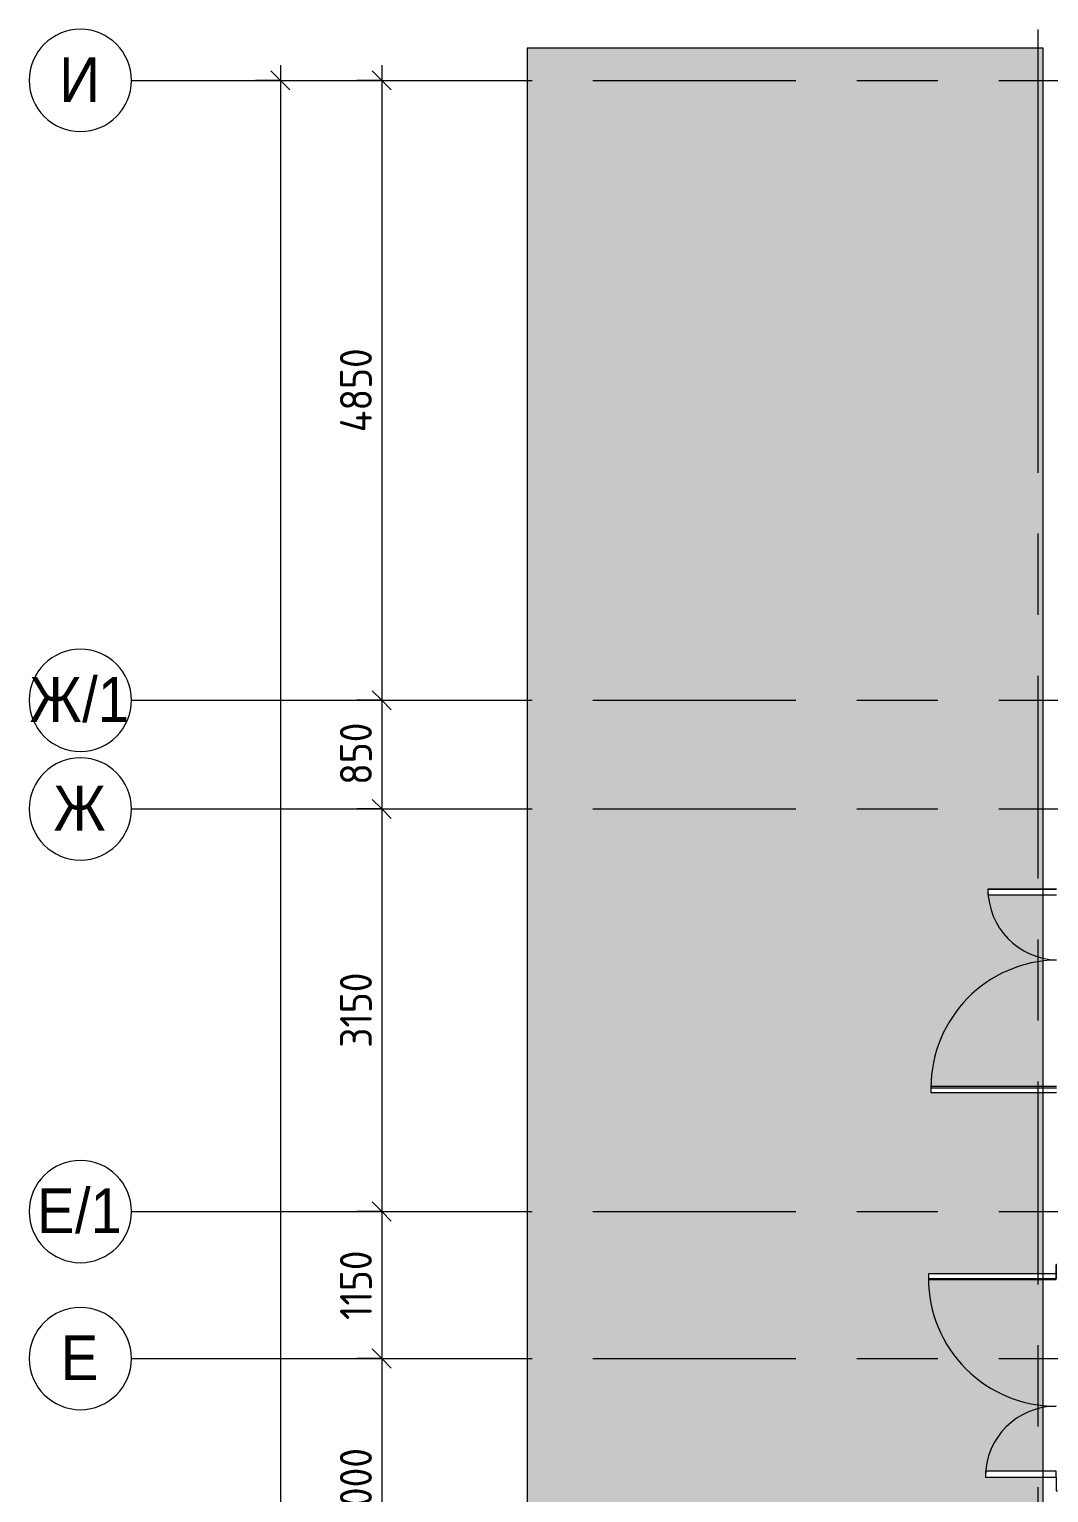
# Model space of a CAD drawing. Header units: millimetres. Extents: x -4185 to 186529, y -8553 to 29097.
# Drawn here: x -4185 to 3793, y 15950 to 27400 of the extents above; entities that cross this region are included whole.
import ezdxf

# ---------------------------------------------------------------- set-up
doc = ezdxf.new("R2010")
doc.units = ezdxf.units.MM
doc.linetypes.add('Осевая', pattern=[3175, 635, -476.25, 1587.5, -476.25])
for name, color, linetype, lineweight in [('A-ANNO-DIMS', 7, 'Continuous', 9), ('A-ANNO-DIMS-100', 7, 'Continuous', 9), ('A-DETL', 7, 'Continuous', 9), ('A-DETL-GENF', 7, 'Continuous', 9), ('A-DOOR', 7, 'Continuous', 9), ('A-DOOR-1', 7, 'Continuous', 13), ('Оси', 7, 'Continuous', 9), ('Оси-1', 7, 'Continuous', 20), ('Оси-2', 7, 'Осевая', 9)]:
    doc.layers.add(name, color=color, linetype=linetype, lineweight=lineweight)
doc.layers.add('A-DETL-GENF-2', color=7, linetype='Continuous', lineweight=9, true_color=0xeeeeee)
doc.styles.add('Arial', font='arial.ttf', dxfattribs={"width": 0.9, "height": 350})
doc.styles.add('ISOCPEUR', font='isocpeur.ttf', dxfattribs={"width": 0.9, "height": 250})
doc.dimstyles.new('ISO-2_5_0_9К_БОЛЬШОЙ', dxfattribs={"dimscale": 304.8, "dimtxt": 248.995294, "dimasz": 0.492126, "dimexe": 0.393701, "dimexo": 0.984252, "dimgap": 0, "dimtad": 1, "dimdec": 0, "dimrnd": 10, "dimzin": 0, "dimdsep": 46, "dimtxsty": 'ISOCPEUR', "dimblk1": 'OBLIQUE', "dimblk2": 'OBLIQUE', "dimsah": 1, "dimcen": 0.09, "dimdle": 0.393701, "dimazin": 0, "dimtfac": 1, "dimtdec": 4, "dimtix": 1, "dimtmove": 0, "dimatfit": 3, "dimfxl": 1, "dimtvp": 1, "dimtolj": 1, "dimtzin": 0, "dimarcsym": 2})
doc.dimstyles.new('ISO-2_5_0_9К_БОЛЬШОЙ_1', dxfattribs={"dimscale": 304.8, "dimtxt": 248.995294, "dimasz": 0.492126, "dimexe": 0.393701, "dimexo": 0.984252, "dimgap": 0, "dimtad": 1, "dimdec": 0, "dimrnd": 10, "dimzin": 0, "dimdsep": 46, "dimtxsty": 'ISOCPEUR', "dimblk1": 'OBLIQUE', "dimblk2": 'OBLIQUE', "dimsah": 1, "dimcen": 0.09, "dimdle": 0.393701, "dimazin": 0, "dimtfac": 1, "dimtdec": 4, "dimtix": 1, "dimtmove": 2, "dimatfit": 3, "dimfxl": 1, "dimtvp": 1, "dimtolj": 1, "dimtzin": 0, "dimarcsym": 2})

# ---------------------------------------------------------------- blocks, each defined once
blk = doc.blocks.new('Дверь_Витражная_СКБ_2Ст - ВН-1_ ДВН_ДАО_Главный вход_1800 в свету 3-31912953-План размещения напольных электротехнических лючков и розеток 1 этажа в осях 1-12')
at = {"layer": 'A-DETL-GENF'}
for p, q in [((732, 40), (732, 0)), ((732, 40), (732, 0)), ((-822, -17), (-822, -554)), ((-777, -554), (-777, -17)), ((723, -17), (723, -1000)), ((768, -1000), (768, -17)), ((-822, -554), (-777, -554)), ((723, -1000), (768, -1000))]:
    blk.add_line(p, q, dxfattribs=at)
at = {"layer": 'A-DOOR'}
for p, q in [((-822, -554), (-822, -17)), ((732, -1000), (732, -17))]:
    blk.add_line(p, q, dxfattribs=at)
for centre, radius, start, end in [((-822, 0), 554, 270, 358.2329), ((732, 0), 1000, 180.9768, 270)]:
    blk.add_arc(centre, radius, start, end, dxfattribs=at)
at = {"layer": 'A-DOOR-1'}
for p, q in [((-885, 40), (-777, 40)), ((-885, 0), (-885, 40)), ((-777, 40), (-777, 0)), ((777, 40), (885, 40)), ((777, 0), (777, 40)), ((885, 40), (885, 0)), ((-777, 0), (-885, 0)), ((885, 0), (777, 0))]:
    blk.add_line(p, q, dxfattribs=at)
blk = doc.blocks.new('Дверь_Витражная_СКБ_2Ст - ВН-1_ ДВН_ДАО_Главный вход_1800 в свету 4-31912968-План размещения напольных электротехнических лючков и розеток 1 этажа в осях 1-12')
at = {"layer": 'A-DETL-GENF'}
for p, q in [((-885, -20), (-885, -17)), ((-885, -17), (-885, -20)), ((-777, -20), (-885, -20)), ((-885, -20), (-777, -20)), ((-768, -20), (-813, -20)), ((-813, -20), (-813, -1020)), ((-777, -17), (-777, -20)), ((-777, -20), (-777, -17)), ((-768, -1020), (-768, -20)), ((732, -20), (732, -574)), ((777, -20), (732, -20)), ((777, -17), (777, -20)), ((777, -17), (777, -20)), ((777, -574), (777, -20)), ((777, -20), (885, -20)), ((777, -20), (885, -20)), ((885, -20), (885, -10)), ((885, -20), (885, -10)), ((732, -574), (777, -574)), ((-813, -1020), (-768, -1020))]:
    blk.add_line(p, q, dxfattribs=at)
at = {"layer": 'A-DOOR'}
for p, q in [((-777, -1020), (-777, -20)), ((777, -574), (777, -20))]:
    blk.add_line(p, q, dxfattribs=at)
for centre, radius, start, end in [((-777, -20), 1000, 270, 0), ((777, -20), 554, 180, 270)]:
    blk.add_arc(centre, radius, start, end, dxfattribs=at)
at = {"layer": 'A-DOOR-1'}
for p, q in [((-885, 40), (-777, 40)), ((-885, 0), (-885, 40)), ((-777, 40), (-777, 0)), ((777, 40), (885, 40)), ((777, 0), (777, 40)), ((885, 40), (885, 0)), ((-777, 0), (-885, 0)), ((885, 0), (777, 0))]:
    blk.add_line(p, q, dxfattribs=at)
blk = doc.blocks.new('Ось сетки - D8-29747960-План размещения напольных электротехнических лючков и розеток 1 этажа в осях 1-12')
at = {"layer": 'Оси-1'}
for start, end in [(360, 180), (180, 360)]:
    blk.add_arc((0, 0), 4, start, end, dxfattribs=at)
blk = doc.blocks.new('DIMBLOCK12-План размещения напольных электротехнических лючков и розеток 1 этажа в осях 1-12')
at = {"layer": 'A-ANNO-DIMS-100', "lineweight": 20}
for p, q in [((-1427, 27000), (-1502, 27075)), ((-1427, 27000), (-1352, 26925)), ((-1427, 22150), (-1502, 22225)), ((-1427, 22150), (-1352, 22075))]:
    blk.add_line(p, q, dxfattribs=at)
at = {"layer": 'A-ANNO-DIMS-100'}
for p, q in [((-1427, 27120), (-1427, 22150)), ((-1621, 27000), (-1307, 27000)), ((-1427, 27000), (-1621, 27000)), ((-1621, 22150), (-1307, 22150)), ((-1427, 22150), (-1621, 22150))]:
    blk.add_line(p, q, dxfattribs=at)
at = {"layer": 'A-ANNO-DIMS-100', "color": 0, "insert": (-1754, 24247), "char_height": 250, "width": 787.21, "attachment_point": 1, "rotation": 90, "line_spacing_factor": 1.149209, "style": 'ISOCPEUR'}
blk.add_mtext('4850', dxfattribs=at)
blk = doc.blocks.new('_Oblique')
at = {"color": 0, "linetype": 'ByBlock', "lineweight": -2}
blk.add_line((-0.5, -0.5), (0.5, 0.5), dxfattribs=at)
blk = doc.blocks.new('DIMBLOCK13-План размещения напольных электротехнических лючков и розеток 1 этажа в осях 1-12')
at = {"layer": 'A-ANNO-DIMS-100', "lineweight": 20}
for p, q in [((-1427, 22150), (-1502, 22225)), ((-1427, 22150), (-1352, 22075)), ((-1427, 21300), (-1502, 21375)), ((-1427, 21300), (-1352, 21225))]:
    blk.add_line(p, q, dxfattribs=at)
at = {"layer": 'A-ANNO-DIMS-100'}
for p, q in [((-1621, 22150), (-1307, 22150)), ((-1427, 22150), (-1621, 22150)), ((-1427, 22150), (-1427, 21300)), ((-1621, 21300), (-1307, 21300)), ((-1427, 21300), (-1621, 21300))]:
    blk.add_line(p, q, dxfattribs=at)
at = {"layer": 'A-ANNO-DIMS-100', "color": 0, "insert": (-1754, 21488), "char_height": 250, "width": 568.86, "attachment_point": 1, "rotation": 90, "line_spacing_factor": 1.149209, "style": 'ISOCPEUR'}
blk.add_mtext('850', dxfattribs=at)
blk = doc.blocks.new('DIMBLOCK14-План размещения напольных электротехнических лючков и розеток 1 этажа в осях 1-12')
at = {"layer": 'A-ANNO-DIMS-100'}
for p, q in [((-1621, 21300), (-1307, 21300)), ((-1427, 21300), (-1621, 21300)), ((-1427, 21300), (-1427, 18150)), ((-1621, 18150), (-1307, 18150)), ((-1427, 18150), (-1621, 18150))]:
    blk.add_line(p, q, dxfattribs=at)
at = {"layer": 'A-ANNO-DIMS-100', "lineweight": 20}
for p, q in [((-1427, 21300), (-1502, 21375)), ((-1427, 21300), (-1352, 21225)), ((-1427, 18150), (-1502, 18225)), ((-1427, 18150), (-1352, 18075))]:
    blk.add_line(p, q, dxfattribs=at)
at = {"layer": 'A-ANNO-DIMS-100', "color": 0, "insert": (-1754, 19431), "char_height": 250, "width": 706.76, "attachment_point": 1, "rotation": 90, "line_spacing_factor": 1.149209, "style": 'ISOCPEUR'}
blk.add_mtext('3150', dxfattribs=at)
blk = doc.blocks.new('DIMBLOCK15-План размещения напольных электротехнических лючков и розеток 1 этажа в осях 1-12')
at = {"layer": 'A-ANNO-DIMS-100', "lineweight": 20}
for p, q in [((-1427, 18150), (-1502, 18225)), ((-1427, 18150), (-1352, 18075)), ((-1427, 17000), (-1502, 17075)), ((-1427, 17000), (-1352, 16925))]:
    blk.add_line(p, q, dxfattribs=at)
at = {"layer": 'A-ANNO-DIMS-100'}
for p, q in [((-1621, 18150), (-1307, 18150)), ((-1427, 18150), (-1621, 18150)), ((-1427, 18150), (-1427, 17000)), ((-1621, 17000), (-1307, 17000)), ((-1427, 17000), (-1621, 17000))]:
    blk.add_line(p, q, dxfattribs=at)
at = {"layer": 'A-ANNO-DIMS-100', "color": 0, "insert": (-1754, 17302), "char_height": 250, "width": 655.05, "attachment_point": 1, "rotation": 90, "line_spacing_factor": 1.149209, "style": 'ISOCPEUR'}
blk.add_mtext('1150', dxfattribs=at)
blk = doc.blocks.new('DIMBLOCK16-План размещения напольных электротехнических лючков и розеток 1 этажа в осях 1-12')
at = {"layer": 'A-ANNO-DIMS-100', "lineweight": 20}
for p, q in [((-1427, 17000), (-1502, 17075)), ((-1427, 17000), (-1352, 16925)), ((-1427, 15000), (-1502, 15075)), ((-1427, 15000), (-1352, 14925))]:
    blk.add_line(p, q, dxfattribs=at)
at = {"layer": 'A-ANNO-DIMS-100'}
for p, q in [((-1621, 17000), (-1307, 17000)), ((-1427, 17000), (-1621, 17000)), ((-1427, 17000), (-1427, 15000)), ((-1324, 15000), (-1547, 15000)), ((-1427, 15000), (-1324, 15000))]:
    blk.add_line(p, q, dxfattribs=at)
at = {"layer": 'A-ANNO-DIMS-100', "color": 0, "insert": (-1754, 15684), "char_height": 250, "width": 758.48, "attachment_point": 1, "rotation": 90, "line_spacing_factor": 1.149209, "style": 'ISOCPEUR'}
blk.add_mtext('2000', dxfattribs=at)
blk = doc.blocks.new('DIMBLOCK24-План размещения напольных электротехнических лючков и розеток 1 этажа в осях 1-12')
at = {"layer": 'A-ANNO-DIMS-100', "lineweight": 20}
for p, q in [((-2220, 27000), (-2295, 27075)), ((-2220, 27000), (-2145, 26925)), ((-2220, 0), (-2295, 75)), ((-2220, 0), (-2145, -75))]:
    blk.add_line(p, q, dxfattribs=at)
at = {"layer": 'A-ANNO-DIMS-100'}
for p, q in [((-2220, 27120), (-2220, -120)), ((-2414, 27000), (-2100, 27000)), ((-2220, 27000), (-2414, 27000)), ((-2414, 0), (-2100, 0)), ((-2220, 0), (-2414, 0))]:
    blk.add_line(p, q, dxfattribs=at)
at = {"layer": 'A-ANNO-DIMS-100', "color": 0, "insert": (-2547, 13572), "char_height": 250, "width": 948.1, "attachment_point": 1, "rotation": 90, "line_spacing_factor": 1.149209, "style": 'ISOCPEUR'}
blk.add_mtext('27000', dxfattribs=at)

msp = doc.modelspace()

# ---------------------------------------------------------------- hatches: boundary and pattern name
at = {"layer": 'A-DETL-GENF-2'}
msp.add_hatch(color=256, dxfattribs=at).paths.add_polyline_path([(-290, 15380), (3749.1, 15380), (3749.1, 16073.1), (3297.1, 16073.1), (3297.1, 16118.1), (3749.1, 16118.1), (3749.1, 17618.1), (2851.1, 17618.1), (2851.1, 17663.1), (3749.1, 17663.1), (3749.1, 19082.1), (2871.1, 19082.1), (2871.1, 19127.1), (3749.1, 19127.1), (3749.1, 20627.1), (3317.1, 20627.1), (3317.1, 20672.1), (3749.1, 20672.1), (3749.1, 27252), (-290, 27252), (-290, 15598.8)])

# ---------------------------------------------------------------- linework, layer by layer
at = {"layer": 'A-DETL'}
for p, q in [((3749.1, 27252), (-290, 27252)), ((-290, 27252), (-290, 15380)), ((3749.1, 15380), (3749.1, 27252))]:
    msp.add_line(p, q, dxfattribs=at)
at = {"layer": 'Оси'}
for p, q in [((3710, 24898.1), (3710, 27398.1)), ((-3385.2, 27000), (-885.2, 27000)), ((-3385.2, 22150), (-885.2, 22150)), ((-3385.2, 21300), (-885.2, 21300)), ((-3385.2, 18150), (-885.2, 18150)), ((-3385.2, 17000), (-885.2, 17000))]:
    msp.add_line(p, q, dxfattribs=at)
at = {"layer": 'Оси-2'}
for p, q in [((-885.2, 27000), (31290.5, 27000)), ((3710, 593.7), (3710, 24898.1)), ((-885.2, 22150), (36057, 22150)), ((-885.2, 21300), (36057, 21300)), ((-885.2, 18150), (36057, 18150)), ((-885.2, 17000), (36057, 17000))]:
    msp.add_line(p, q, dxfattribs=at)

# ---------------------------------------------------------------- block references
at = {"layer": 'A-DOOR', "rotation": 269.9999999999999}
for name, p in [('Дверь_Витражная_СКБ_2Ст - ВН-1_ ДВН_ДАО_Главный вход_1800 в свету 3-31912953-План размещения напольных электротехнических лючков и розеток 1 этажа в осях 1-12', (3871.1, 19850.1)), ('Дверь_Витражная_СКБ_2Ст - ВН-1_ ДВН_ДАО_Главный вход_1800 в свету 4-31912968-План размещения напольных электротехнических лючков и розеток 1 этажа в осях 1-12', (3871.1, 16850.1))]:
    msp.add_blockref(name, p, dxfattribs=at)
at = {"layer": 'Оси-1', "xscale": 99.99999999999993, "yscale": 99.99999999999993, "zscale": 99.99999999999993, "rotation": 269.9999999999994}
for p in [(-3785.2, 27000), (-3785.2, 22150), (-3785.2, 21300), (-3785.2, 18150), (-3785.2, 17000)]:
    msp.add_blockref('Ось сетки - D8-29747960-План размещения напольных электротехнических лючков и розеток 1 этажа в осях 1-12', p, dxfattribs=at)

# ---------------------------------------------------------------- texts
at = {"layer": 'Оси', "char_height": 350, "attachment_point": 1, "style": 'Arial'}
for s, insert, width in [('\\fArial|b0|i0|c204|p34|;\\W.9;И', (-3949.6, 27181), 389.62), ('\\fArial|b0|i0|c204|p34|;\\W.9;Ж', (-4181.8, 22331), 497.848), ('/1', (-3771.1, 22331), 454.557), ('\\fArial|b0|i0|c204|p34|;\\W.9;Ж', (-3994.2, 21481), 497.848), ('\\fArial|b0|i0|c204|p34|;\\W.9;Е', (-4125.1, 18331), 360.759), ('/1', (-3827.5, 18331), 454.557), ('\\fArial|b0|i0|c204|p34|;\\W.9;Е', (-3937.9, 17181), 360.759)]:
    msp.add_mtext(s, dxfattribs=dict(at, insert=insert, width=width))

# ---------------------------------------------------------------- dimensions: what is measured, and where the dimension line sits
at = {"layer": 'A-ANNO-DIMS'}
dim = msp.add_linear_dim(base=(-2220.3, 0), p1=(-2114.3, 27000), p2=(-2114.3, 0), angle=90, dimstyle='ISO-2_5_0_9К_БОЛЬШОЙ_1', override={"dimpost": '<>', "dimfxl": 26999.999823}, dxfattribs=at)
dim.commit()
dim.dimension.update_dxf_attribs({"geometry": 'DIMBLOCK24-План размещения напольных электротехнических лючков и розеток 1 этажа в осях 1-12', "text_midpoint": (-2380.3, 14046), "dimtype": 160, "text_rotation": 90})
for base, p1, p2, override, picture, middle in [((-1427.4, 22150), (-1321.4, 27000), (-1321.4, 22150), {"dimpost": '<>', "dimfxl": 4849.999753}, 'DIMBLOCK12-План размещения напольных электротехнических лючков и розеток 1 этажа в осях 1-12', (-1552.4, 24575)), ((-1427.4, 21300), (-1321.4, 22150), (-1321.4, 21300), {"dimpost": '<>', "dimfxl": 850}, 'DIMBLOCK13-План размещения напольных электротехнических лючков и розеток 1 этажа в осях 1-12', (-1552.4, 21725)), ((-1427.4, 18150), (-1321.4, 21300), (-1321.4, 18150), {"dimpost": '<>', "dimfxl": 3150}, 'DIMBLOCK14-План размещения напольных электротехнических лючков и розеток 1 этажа в осях 1-12', (-1552.4, 19725)), ((-1427.4, 17000), (-1321.4, 18150), (-1321.4, 17000), {"dimpost": '<>', "dimfxl": 1150}, 'DIMBLOCK15-План размещения напольных электротехнических лючков и розеток 1 этажа в осях 1-12', (-1552.4, 17575)), ((-1427.4, 15000), (-1321.4, 17000), (-1024.4, 15000), {"dimpost": '<>', "dimfxl": 2021.925021}, 'DIMBLOCK16-План размещения напольных электротехнических лючков и розеток 1 этажа в осях 1-12', (-1552.4, 16000))]:
    dim = msp.add_linear_dim(base=base, p1=p1, p2=p2, angle=90, dimstyle='ISO-2_5_0_9К_БОЛЬШОЙ', override=override, dxfattribs=at)
    dim.commit()
    dim.dimension.update_dxf_attribs({"geometry": picture, "text_midpoint": middle})

doc.saveas('drawing.dxf')
